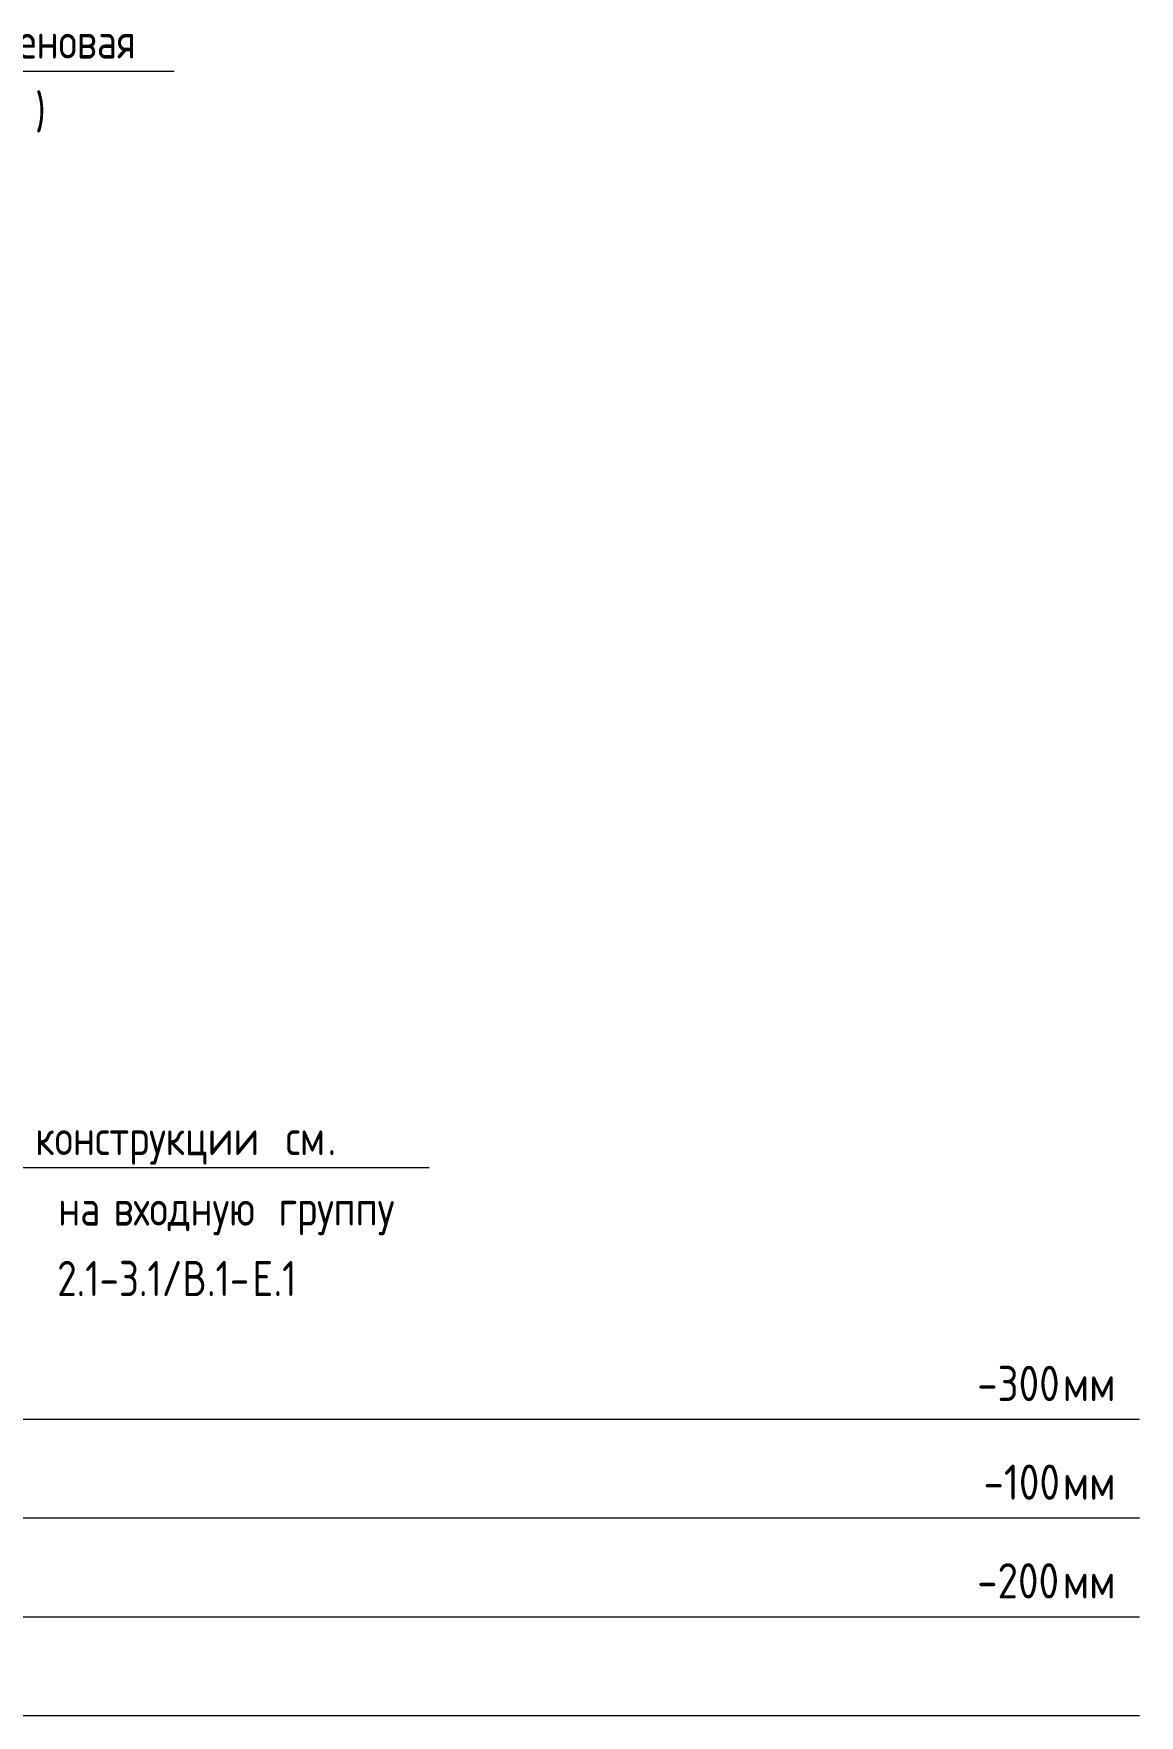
# Model space of a CAD drawing. Header units: millimetres. Extents: x 573 to 56472, y -2796 to 52567.
# Drawn here: x 24796 to 26756, y -2796 to 185 of the extents above; entities that cross this region are included whole.
import ezdxf

# ---------------------------------------------------------------- set-up
doc = ezdxf.new("R2010")
doc.units = ezdxf.units.MM
doc.layers.add('AA_Vinoska', color=7, linetype='Continuous', lineweight=9)
doc.styles.add('GOST Common_1', font='GOST_Common.ttf', dxfattribs={"width": 0.85, "height": 62.5})
doc.styles.add('ISOCPEUR_6', font='isocpeur.TTF', dxfattribs={"width": 0.85, "height": 62.5})

# ---------------------------------------------------------------- blocks, each defined once
blk = doc.blocks.new('010_Текст с выноской - Текст 2 строки-3724744-Сечение 2')
at = {"layer": 'AA_Vinoska'}
blk.add_line((3947.8, 119), (4822.8, 119), dxfattribs=at)
blk = doc.blocks.new('010_Текст с выноской - Текст 3 строки-3731975-Сечение 2')
at = {"layer": 'AA_Vinoska'}
blk.add_line((4150, -1825), (5275, -1825), dxfattribs=at)
blk = doc.blocks.new('010_Флажок - ГИ_МФ_узел 1-3724691-Сечение 2')
at = {"layer": 'AA_Vinoska'}
blk.add_hatch(color=256, dxfattribs=at).paths.add_polyline_path([(3246.7, -1521.3), (3246.7, -896.3), (3284.2, -896.3), (3284.2, -1521.3)])
for p, q in [((3284.2, -896.3), (3246.7, -896.3)), ((3246.7, -896.3), (3246.7, -1521.3)), ((3284.2, -896.3), (3284.2, -2271.3)), ((3284.2, -1521.3), (3284.2, -896.3)), ((3246.7, -1521.3), (3284.2, -1521.3)), ((3284.2, -2271.3), (3284.2, -2446.3)), ((3284.2, -2271.3), (6534.2, -2271.3)), ((3284.2, -2446.3), (6534.2, -2446.3)), ((3284.2, -2446.3), (3284.2, -2621.3)), ((3284.2, -2621.3), (3284.2, -2796.3)), ((3284.2, -2621.3), (6534.2, -2621.3)), ((3284.2, -2796.3), (6534.2, -2796.3))]:
    blk.add_line(p, q, dxfattribs=at)

msp = doc.modelspace()

# ---------------------------------------------------------------- block references
at = {"layer": 'AA_Vinoska'}
for name in ['010_Текст с выноской - Текст 2 строки-3724744-Сечение 2', '010_Флажок - ГИ_МФ_узел 1-3724691-Сечение 2', '010_Текст с выноской - Текст 3 строки-3731975-Сечение 2']:
    msp.add_blockref(name, (20221.9252, 0), dxfattribs=at)

# ---------------------------------------------------------------- texts
at = {"layer": 'AA_Vinoska', "char_height": 62.5, "attachment_point": 1, "style": 'GOST Common_1'}
for s, insert, width in [('полиэтиленовая', (24460.5108, 203.5621), 660.991344), ('\\fGOST Common|b0|i0|c204|p34|;\\W.85;)', (24798.5718, 78.5621), 25.553789), ('конструкции', (24798.2853, -1740.4915), 516.186539), ('\\fGOST Common|b0|i0|c204|p34|;\\W.85; ', (25224.1818, -1740.4915), 22.146617), ('см', (25242.4546, -1740.4915), 90.290055), ('\\fGOST Common|b0|i0|c204|p34|;\\W.85;.', (25316.9514, -1740.4915), 18.739445), ('\\fGOST Common|b0|i0|c204|p34|;\\W.85; ', (24820.817, -1865.4915), 22.146617), ('\\fGOST Common|b0|i0|c204|p34|;\\W.85; ', (24919.2089, -1865.4915), 22.146617), ('\\fGOST Common|b0|i0|c204|p34|;\\W.85; ', (25211.5735, -1865.4915), 22.146617), ('на', (24839.0898, -1865.4915), 97.104398), ('входную', (24937.4817, -1865.4915), 332.199258), ('группу', (25229.8463, -1865.4915), 275.980922), (' 2.1-3.1/', (24805.289, -1990.4915), 308.349055), ('\\fGOST Common|b0|i0|c204|p34|;\\W.85;В', (25059.7024, -1990.4915), 52.811164), ('.1-', (25103.276, -1990.4915), 97.104398), ('\\fGOST Common|b0|i0|c204|p34|;\\W.85;Е', (25183.3951, -1990.4915), 45.99682), ('.1', (25221.3463, -1990.4915), 51.107578)]:
    msp.add_mtext(s, dxfattribs=dict(at, insert=insert, width=width))

# ---------------------------------------------------------------- next in the draw order: texts
at = {"layer": 'AA_Vinoska', "char_height": 62.5, "attachment_point": 1, "style": 'ISOCPEUR_6', "bg_fill": 3, "box_fill_scale": 1.25, "bg_fill_color": 256, "bg_fill_true_color": 13158600, "bg_fill_transparency": 0}
for s, insert, width in [('-300', (26468.5225, -2176.5295), 183.987281), ('-100', (26479.785, -2351.5295), 170.358594), ('=0.95', (24597.2601, -2526.5295), 202.726727), ('-200', (26468.5225, -2526.5295), 183.987281)]:
    msp.add_mtext(s, dxfattribs=dict(at, insert=insert, width=width))

# ---------------------------------------------------------------- next in the draw order: texts
at = {"layer": 'AA_Vinoska', "char_height": 62.5, "width": 102.215156, "attachment_point": 1, "style": 'ISOCPEUR_6', "bg_fill": 3, "box_fill_scale": 1.25, "bg_fill_color": 256, "bg_fill_true_color": 13158600, "bg_fill_transparency": 0}
for insert in [(26620.3272, -2176.5295), (26620.3449, -2351.5295), (26620.3272, -2526.5295)]:
    msp.add_mtext('мм', dxfattribs=dict(at, insert=insert))

doc.saveas('drawing.dxf')
